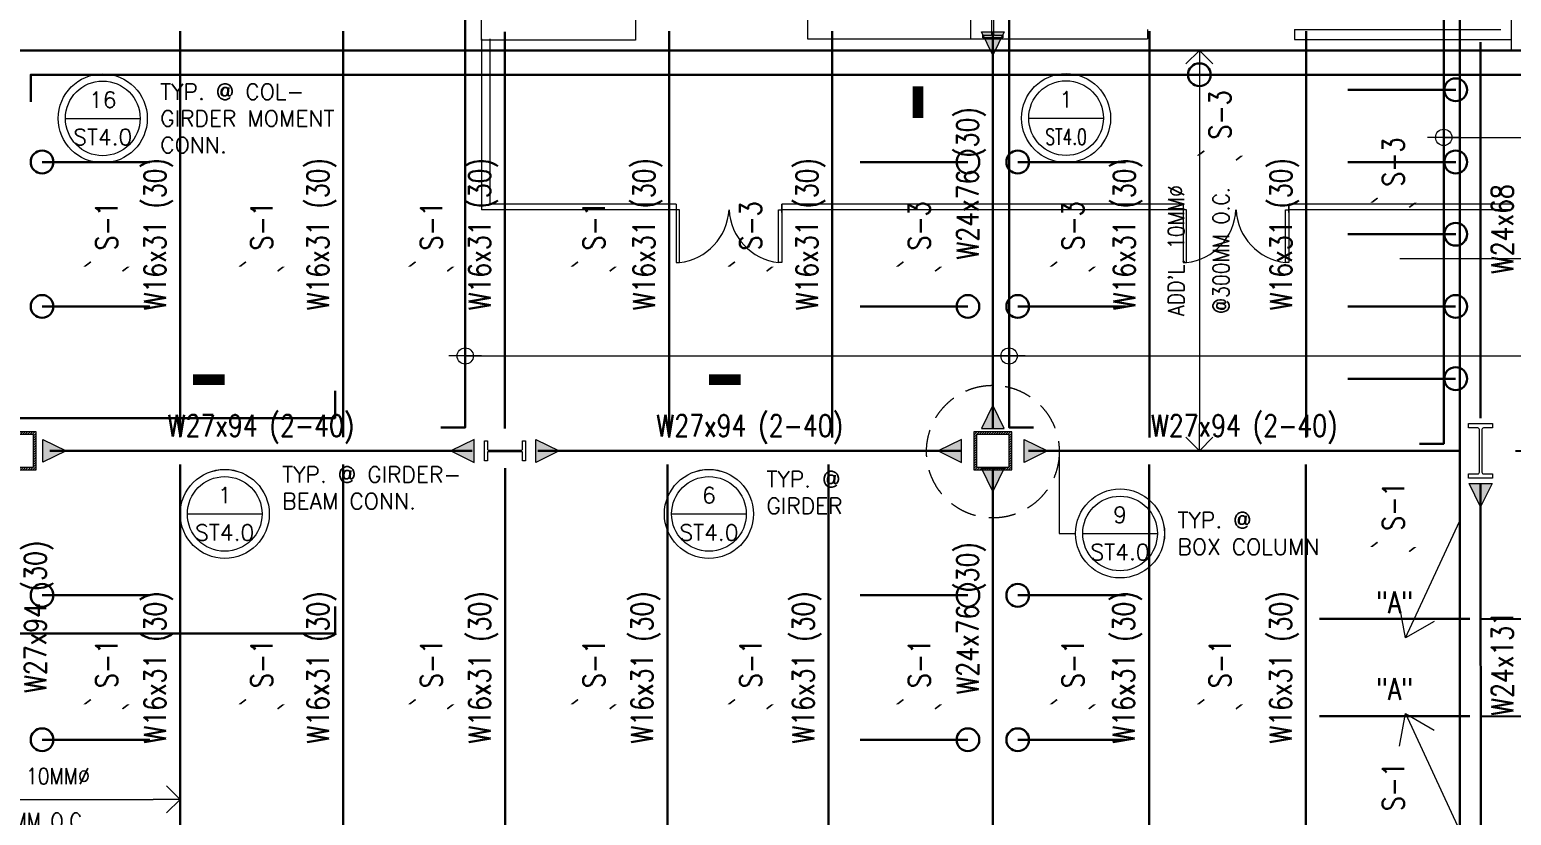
# Model space of a CAD drawing. Header units: millimetres. Extents: x 1120934 to 1315742, y -16030 to 119854.
# Drawn here: x 1164123 to 1191459, y 30747 to 45254 of the extents above; entities that cross this region are included whole.
import ezdxf
from ezdxf.enums import TextEntityAlignment as Align

# ---------------------------------------------------------------- set-up
doc = ezdxf.new("R2010")
doc.units = ezdxf.units.MM
doc.header["$MEASUREMENT"] = 0
doc.linetypes.add('DASHED', pattern=[0.75, 0.5, -0.25])
doc.layers.get('0').update_dxf_attribs({"lineweight": 0})
for name, color, linetype, lineweight in [('A_ARCHITECTURAL BACKGROUND', 251, 'Continuous', 5), ('HATCH', 8, 'Continuous', 5), ('S-ANNO-DIMS', 252, 'Continuous', 5), ('S-ANNO-MARK', 2, 'Continuous', 9), ('S-ANNO-NPLT', 7, 'Continuous', 9), ('S-Anno-Symb', 143, 'Continuous', 15), ('S-BEAM', 5, 'Continuous', 30), ('S-BRACE', 2, 'Continuous', 9), ('S-BRACING', 1, 'Continuous', 18), ('S-COLS', 2, 'Continuous', 20), ('S-CONN', 1, 'Continuous', 9), ('S_COL', 2, 'Continuous', 20), ('S_DRB', 4, 'Continuous', 30), ('SPOT DET.', 1, 'Continuous', 20)]:
    doc.layers.add(name, color=color, linetype=linetype, lineweight=lineweight)
doc.styles.add('1', font='simplex.shx', dxfattribs={"width": 0.85, "height": 300})
doc.styles.add('ARIALNW', font='ARIALN.TTF')
doc.styles.add('ROMANSX', font='ROMANS.shx', dxfattribs={"height": 0.09375})
doc.styles.add('SIMPLEX', font='SIMPLEX.shx', dxfattribs={"width": 0.8, "height": 400})
doc.dimstyles.new('DIM 200', dxfattribs={"dimtxt": 0.36, "dimasz": 0.2, "dimexe": 0.1, "dimexo": 0, "dimgap": 0.08, "dimtad": 1, "dimlfac": 2, "dimrnd": 0.005, "dimzin": 1, "dimdsep": 46, "dimtxsty": 'ARIALNW', "dimcen": 0.09, "dimclrd": 6, "dimclre": 6, "dimclrt": 13, "dimadec": 0, "dimazin": 0, "dimtfac": 1, "dimtofl": 0, "dimtmove": 2, "dimatfit": 3, "dimfxl": 1, "dimtolj": 1, "dimtzin": 0, "dimarcsym": 0})
doc.dimstyles.new('DIM_100', dxfattribs={"dimtxt": 400, "dimasz": 2, "dimexe": 100, "dimexo": 250, "dimgap": 250, "dimtad": 1, "dimdec": 0, "dimrnd": 1, "dimzin": 1, "dimdsep": 46, "dimtxsty": '1', "dimblk1": 'ESCADIM_ARW', "dimblk2": 'ESCADIM_ARW', "dimsah": 1, "dimcen": 50, "dimclrd": 256, "dimclre": 256, "dimclrt": 52, "dimazin": 0, "dimtfac": 1, "dimtdec": 0, "dimtofl": 0, "dimtmove": 0, "dimatfit": 3, "dimldrblk": 'ESCADIM_ARW', "dimfxl": 1, "dimtolj": 1, "dimtzin": 0, "dimarcsym": 0})
doc.dimstyles.new('DIM_200', dxfattribs={"dimtxt": 400, "dimasz": 2, "dimexe": 200, "dimexo": 200, "dimgap": 200, "dimtad": 1, "dimdec": 0, "dimrnd": 1, "dimzin": 1, "dimdsep": 46, "dimtxsty": 'SIMPLEX', "dimblk1": 'ESCADIM_ARW', "dimblk2": 'ESCADIM_ARW', "dimsah": 1, "dimcen": 50, "dimclrd": 251, "dimclre": 251, "dimclrt": 52, "dimazin": 0, "dimtfac": 1, "dimtdec": 0, "dimtofl": 0, "dimtmove": 0, "dimatfit": 3, "dimldrblk": 'ESCADIM_ARW', "dimfxl": 1, "dimtolj": 1, "dimtzin": 0, "dimarcsym": 0})
doc.dimstyles.new('ESCA', dxfattribs={"dimtxt": 300, "dimasz": 1, "dimexe": 100, "dimexo": 100, "dimgap": 100, "dimtad": 1, "dimdec": 0, "dimrnd": 1, "dimdsep": 46, "dimtxsty": '1', "dimblk1": 'ESCADIM_ARW', "dimblk2": 'ESCADIM_ARW', "dimsah": 1, "dimcen": 50, "dimclrd": 256, "dimclre": 256, "dimclrt": 52, "dimadec": 0, "dimazin": 0, "dimtfac": 1, "dimtdec": 0, "dimtofl": 0, "dimtmove": 0, "dimatfit": 3, "dimldrblk": 'ESCADIM_ARW', "dimfxl": 1, "dimtolj": 1, "dimtzin": 0, "dimarcsym": 0})

# ---------------------------------------------------------------- blocks, each defined once
blk = doc.blocks.new('4F COLUMN LAYOUT')
at = {"layer": 'HATCH', "ltscale": 0.05}
h = blk.add_hatch(dxfattribs=at)
h.set_pattern_fill('ANSI31', color=256, scale=250, style=0)
h.set_pattern_definition([(45, (-1164892.262, 18523.98), (-22.0970869, 22.0970869), [])])
h.paths.add_polyline_path([(16700, 39700), (17300, 39700), (17300, 40300), (16700, 40300)], flags=16)
h.paths.add_polyline_path([(16650, 39650), (17350, 39650), (17350, 40350), (16650, 40350)])
h = blk.add_hatch(dxfattribs=at)
h.set_pattern_fill('ANSI31', color=256, scale=250, style=0)
h.set_pattern_definition([(45, (-1146892.262, 18523.98), (-22.0970869, 22.0970869), [])])
h.paths.add_polyline_path([(34700, 39700), (35300, 39700), (35300, 40300), (34700, 40300)], flags=16)
h.paths.add_polyline_path([(34650, 39650), (35350, 39650), (35350, 40350), (34650, 40350)])
at = {"layer": 'S-COLS', "ltscale": 0.5, "elevation": 0}
for points in [[(16650, 39650), (17350, 39650), (17350, 40350), (16650, 40350)], [(16700, 39700), (17300, 39700), (17300, 40300), (16700, 40300)], [(34650, 39650), (35350, 39650), (35350, 40350), (34650, 40350)], [(34700, 39700), (35300, 39700), (35300, 40300), (34700, 40300)]]:
    blk.add_lwpolyline(points, close=True, dxfattribs=at)
at = {"layer": 'S_COL', "ltscale": 0.05, "elevation": 0}
blk.add_lwpolyline([(35000, 47624), (34817, 47624), (34817, 47677), (34967, 47677, 0.414214), (34985, 47695), (34985, 48305, 0.414214), (34967, 48323), (34817, 48323), (34817, 48376), (35183, 48376), (35183, 48323), (35033, 48323, 0.414214), (35015, 48305), (35015, 47695, 0.414214), (35033, 47677), (35183, 47677), (35183, 47624), (35000, 47624)], format="xyb", dxfattribs=at)
at = {"layer": 'S_COL', "ltscale": 0.05}
for points in [[(44000, 40506), (44221, 40506), (44221, 40424), (44052, 40424, 0.414214), (44023, 40395), (44023, 39605, 0.414214), (44052, 39576), (44221, 39576), (44221, 39494), (43779, 39494), (43779, 39576), (43948, 39576, 0.414214), (43977, 39605), (43977, 40395, 0.414214), (43948, 40424), (43779, 40424), (43779, 40506), (44000, 40506)], [(25624, 40000), (25624, 40183), (25677, 40183), (25677, 40033, 0.414214), (25695, 40015), (26305, 40015, 0.414214), (26323, 40033), (26323, 40183), (26376, 40183), (26376, 39817), (26323, 39817), (26323, 39967, 0.414214), (26305, 39985), (25695, 39985, 0.414214), (25677, 39967), (25677, 39817), (25624, 39817), (25624, 40000)]]:
    blk.add_lwpolyline(points, format="xyb", dxfattribs=at)
blk = doc.blocks.new('Bubble')
at = {"layer": 'S-ANNO-NPLT'}
blk.add_circle((0, 0), 0.2608, dxfattribs=at)
at = {"layer": 'S-Anno-Symb', "color": 0}
blk.add_line((-0.2188, 0), (0.2188, 0), dxfattribs=at)
blk.add_circle((0, 0), 0.2188, dxfattribs=at)
at = {"layer": 'S-Anno-Symb', "style": 'ROMANSX'}
for tag, p in [('1', (0, 0.1094)), ('S1', (0, -0.1094))]:
    blk.add_attdef(tag, text='', height=0.0937, dxfattribs=at).set_placement(p, align=Align.MIDDLE_CENTER)
at = {"layer": 'S-Anno-Symb', "style": 'ROMANSX', "width": 1.018385, "flags": 8}
blk.add_attdef('LONG', text='', height=0.0937, dxfattribs=at).set_placement((-0.1796, -0.1249), (0.1796, -0.1249), align=Align.FIT)
blk = doc.blocks.new('4F PLAN2')
at = {"layer": 'A_ARCHITECTURAL BACKGROUND', "ltscale": 10}
for p, q in [((1172459, 45056, 0), (1172459, 54061, 0)), ((1191459, 44864, 0), (1191459, 54053, 0)), ((1181478, 51864, 0), (1181478, 45098, 0)), ((1175303, 46292, 0), (1175303, 45056, 0)), ((1184745, 45254, 0), (1184745, 45082, 0)), ((1187461, 45253, 0), (1191263, 45253, 0)), ((1187461, 45253, 0), (1187461, 45072, 0)), ((1172459, 45082, 0), (1172459, 41929, 0)), ((1175303, 45056, 0), (1172459, 45056, 0)), ((1172610, 45082, 0), (1172610, 42029, 0)), ((1187461, 45072, 0), (1191459, 45072, 0)), ((1176049, 41929, 0), (1172459, 41929, 0)), ((1176049, 42029, 0), (1172610, 42029, 0)), ((1176049, 42029, 0), (1176049, 41879, 0)), ((1176049, 41929, 0), (1176049, 40952, 0)), ((1176114, 41929, 0), (1176049, 41929, 0)), ((1176114, 40952, 0), (1176114, 41929, 0)), ((1177938, 40952, 0), (1177938, 41929, 0)), ((1177938, 41929, 0), (1178003, 41929, 0)), ((1185402, 42029, 0), (1178003, 42029, 0)), ((1185402, 42029, 0), (1178003, 42029, 0)), ((1178003, 41879, 0), (1178003, 42029, 0)), ((1178003, 42029, 0), (1178003, 41879, 0)), ((1185402, 41929, 0), (1178003, 41929, 0)), ((1185402, 41929, 0), (1178003, 41929, 0)), ((1178003, 41929, 0), (1178003, 40952, 0)), ((1185402, 42029, 0), (1185402, 41879, 0)), ((1185402, 41929, 0), (1185402, 40952, 0)), ((1185467, 41929, 0), (1185402, 41929, 0)), ((1185467, 40952, 0), (1185467, 41929, 0)), ((1187291, 40952, 0), (1187291, 41929, 0)), ((1187291, 41929, 0), (1187356, 41929, 0)), ((1191459, 42029, 0), (1187356, 42029, 0)), ((1187356, 41879, 0), (1187356, 42029, 0)), ((1187356, 42029, 0), (1187356, 41879, 0)), ((1191459, 41929, 0), (1187356, 41929, 0)), ((1187356, 41929, 0), (1187356, 40952, 0)), ((1176049, 40952, 0), (1176114, 40952, 0)), ((1178003, 40952, 0), (1177938, 40952, 0)), ((1185402, 40952, 0), (1185467, 40952, 0)), ((1187356, 40952, 0), (1187291, 40952, 0))]:
    blk.add_line(p, q, dxfattribs=at)
at = {"layer": 'A_ARCHITECTURAL BACKGROUND', "ltscale": 0.5}
for p, q in [((1178475, 46933, 0), (1178475, 45082, 0)), ((1178475, 45082, 0), (1184745, 45082, 0))]:
    blk.add_line(p, q, dxfattribs=at)
at = {"layer": 'A_ARCHITECTURAL BACKGROUND', "linetype": 'ByBlock', "lineweight": 13, "ltscale": 0.5}
for centre, start, end in [((1175991, 41981, 0), 276.8071, 357.1428), ((1178061, 41981, 0), 182.8572, 263.1929), ((1185344, 41981, 0), 276.8071, 357.1428), ((1187414, 41981, 0), 182.8572, 263.1929)]:
    blk.add_arc(centre, 1036, start, end, dxfattribs=at)
blk = doc.blocks.new('ESCADIM_ARW')
at = {"color": 7}
blk.add_line((-150, 0), (150, 0), dxfattribs=at)
blk.add_circle((0, 0), 75, dxfattribs=at)
blk = doc.blocks.new('*D25')
at = {"layer": 'Defpoints', "color": 0, "ltscale": 0.05, "transparency": 16777216}
for p in [(1190693, 32576, 0), (1197449, 32576), (1191335, 29476, 0)]:
    blk.add_point(p, dxfattribs=at)
at = {"layer": 'S-ANNO-DIMS', "color": 251, "lineweight": -2, "ltscale": 0.05, "transparency": 16777216}
for p, q in [((1190893, 32576), (1197649, 32576)), ((1197449, 29478), (1197449, 32574)), ((1191535, 29476), (1197649, 29476))]:
    blk.add_line(p, q, dxfattribs=at)
at = {"layer": 'S-ANNO-DIMS', "color": 251, "lineweight": -2, "ltscale": 0.05, "transparency": 16777216, "xscale": 2, "yscale": 2, "zscale": 2}
for p, rotation in [((1197449, 32576), 90), ((1197449, 29476), 270)]:
    blk.add_blockref('ESCADIM_ARW', p, dxfattribs=dict(at, rotation=rotation))
at = {"layer": 'S-ANNO-DIMS', "color": 52, "ltscale": 0.05, "transparency": 16777216, "insert": (1197049, 31026), "char_height": 400, "attachment_point": 5, "rotation": 90, "style": 'SIMPLEX'}
blk.add_mtext('\\A1;3100', dxfattribs=at)
blk = doc.blocks.new('*D26')
at = {"layer": 'Defpoints', "color": 0, "ltscale": 0.05, "transparency": 16777216}
for p in [(1190693, 34376, 0), (1190693, 32576, 0), (1197449, 32576)]:
    blk.add_point(p, dxfattribs=at)
at = {"layer": 'S-ANNO-DIMS', "color": 251, "lineweight": -2, "ltscale": 0.05, "transparency": 16777216}
for p, q in [((1190893, 34376), (1197649, 34376)), ((1197449, 34374), (1197449, 32578)), ((1190893, 32576), (1197649, 32576))]:
    blk.add_line(p, q, dxfattribs=at)
at = {"layer": 'S-ANNO-DIMS', "color": 251, "lineweight": -2, "ltscale": 0.05, "transparency": 16777216, "xscale": 2, "yscale": 2, "zscale": 2}
for p, rotation in [((1197449, 34376), 90), ((1197449, 32576), 270)]:
    blk.add_blockref('ESCADIM_ARW', p, dxfattribs=dict(at, rotation=rotation))
at = {"layer": 'S-ANNO-DIMS', "color": 52, "ltscale": 0.05, "transparency": 16777216, "insert": (1197049, 33476), "char_height": 400, "attachment_point": 5, "rotation": 90, "style": 'SIMPLEX'}
blk.add_mtext('\\A1;1800', dxfattribs=at)
blk = doc.blocks.new('*D27')
at = {"layer": 'Defpoints', "color": 0, "ltscale": 0.05, "transparency": 16777216}
for p in [(1191335, 37476, 0), (1190693, 34376, 0), (1197449, 34376)]:
    blk.add_point(p, dxfattribs=at)
at = {"layer": 'S-ANNO-DIMS', "color": 251, "lineweight": -2, "ltscale": 0.05, "transparency": 16777216}
for p, q in [((1191535, 37476), (1197649, 37476)), ((1197449, 37474), (1197449, 34378)), ((1190893, 34376), (1197649, 34376))]:
    blk.add_line(p, q, dxfattribs=at)
at = {"layer": 'S-ANNO-DIMS', "color": 251, "lineweight": -2, "ltscale": 0.05, "transparency": 16777216, "xscale": 2, "yscale": 2, "zscale": 2}
for p, rotation in [((1197449, 37476), 90), ((1197449, 34376), 270)]:
    blk.add_blockref('ESCADIM_ARW', p, dxfattribs=dict(at, rotation=rotation))
at = {"layer": 'S-ANNO-DIMS', "color": 52, "ltscale": 0.05, "transparency": 16777216, "insert": (1197049, 35926), "char_height": 400, "attachment_point": 5, "rotation": 90, "style": 'SIMPLEX'}
blk.add_mtext('\\A1;3100', dxfattribs=at)
blk = doc.blocks.new('_Open90')
at = {"color": 0, "linetype": 'ByBlock', "lineweight": -2}
for p, q in [((0, 0), (-1, 0)), ((-0.5, 0.5), (0, 0)), ((0, 0), (-0.5, -0.5))]:
    blk.add_line(p, q, dxfattribs=at)
blk = doc.blocks.new('*D44')
at = {"lineweight": -2, "ltscale": 0.5, "transparency": 16777216}
blk.add_line((14759, 33565, 0), (19508, 33565, 0), dxfattribs=at)
at = {"layer": 'Defpoints', "color": 0, "ltscale": 0.5, "transparency": 16777216}
for p in [(14259, 33565, 0), (20008, 33565, 0), (20008, 33565, 0)]:
    blk.add_point(p, dxfattribs=at)
at = {"lineweight": -2, "ltscale": 0.5, "transparency": 16777216, "xscale": 500, "yscale": 500, "zscale": 500, "rotation": 180}
blk.add_blockref('_Open90', (14259, 33565, 0), dxfattribs=at)
at = {"lineweight": -2, "ltscale": 0.5, "transparency": 16777216, "xscale": 500, "yscale": 500, "zscale": 500}
blk.add_blockref('_Open90', (20008, 33565, 0), dxfattribs=at)
at = {"color": 52, "ltscale": 0.5, "transparency": 16777216, "char_height": 300, "attachment_point": 5, "style": '1'}
for s, insert in [("\\A1;ADD'L. 10MM%%C", (17133, 33994, 0)), ('\\A1;@300MM O.C. ', (17133, 33165, 0))]:
    blk.add_mtext(s, dxfattribs=dict(at, insert=insert))
blk = doc.blocks.new('*D45')
at = {"lineweight": -2, "ltscale": 0.5, "transparency": 16777216}
blk.add_line((38812, 46895), (38812, 40501), dxfattribs=at)
at = {"layer": 'Defpoints', "color": 0, "ltscale": 0.5, "transparency": 16777216}
for p in [(38812, 47395, 0), (38812, 40001, 0), (38812, 40001)]:
    blk.add_point(p, dxfattribs=at)
at = {"lineweight": -2, "ltscale": 0.5, "transparency": 16777216, "xscale": 500, "yscale": 500, "zscale": 500}
for p, rotation in [((38812, 47395), 90), ((38812, 40001), 270)]:
    blk.add_blockref('_Open90', p, dxfattribs=dict(at, rotation=rotation))
at = {"color": 52, "ltscale": 0.5, "transparency": 16777216, "char_height": 300, "attachment_point": 5, "rotation": 90, "style": '1'}
for s, insert in [("\\A1;ADD'L. 10MM%%C", (38383, 43698)), ('\\A1;@300MM O.C. ', (39212, 43698))]:
    blk.add_mtext(s, dxfattribs=dict(at, insert=insert))
blk = doc.blocks.new('4F FRAMING LAYOUT2')
at = {"layer": 'S-CONN'}
for points in [[(1181681, 45213), (1181892, 44784), (1182102, 45213)], [(1181681, 37890), (1181892, 38319), (1182102, 37890)], [(1164369, 37268), (1164798, 37478), (1164369, 37688)], [(1172322, 37264), (1171893, 37475), (1172322, 37685)], [(1173464, 37264), (1173893, 37475), (1173464, 37685)], [(1181313, 37264), (1180884, 37475), (1181313, 37685)], [(1182473, 37264), (1182902, 37475), (1182473, 37685)], [(1181682, 37155), (1181893, 36726), (1182103, 37155)], [(1190681, 36871), (1190892, 36442), (1191102, 36871)]]:
    blk.add_hatch(color=256, dxfattribs=at).paths.add_polyline_path(points)
at = {"layer": 'S-BEAM'}
for p, q in [((1166901, 45225, 0), (1166901, 37727, 0)), ((1169909, 45225, 0), (1169909, 37727, 0)), ((1172892, 45213, 0), (1172892, 37890, 0)), ((1175924, 45225, 0), (1175924, 37726, 0)), ((1178930, 45225, 0), (1178930, 37726, 0)), ((1181892, 45213, 0), (1181892, 37890, 0)), ((1184783, 45225, 0), (1184783, 37725, 0)), ((1187675, 45225, 0), (1187675, 37724, 0)), ((1190892, 38083, 0), (1190892, 45021, 0)), ((1164498, 37478, 0), (1172286, 37475, 0)), ((1181320, 37475, 0), (1173498, 37476, 0)), ((1182552, 37475, 0), (1190511, 37476, 0)), ((1166901, 37227, 0), (1166901, 29728, 0)), ((1169909, 37227, 0), (1169909, 29727, 0)), ((1175889, 37226, 0), (1175889, 29727, 0)), ((1178861, 37226, 0), (1178861, 29726, 0)), ((1184775, 37225, 0), (1184775, 29725, 0)), ((1187668, 37224, 0), (1187668, 29725, 0)), ((1172893, 29857, 0), (1172893, 37155, 0)), ((1181893, 29857, 0), (1181893, 37155, 0)), ((1190893, 30143, 0), (1190892, 36871, 0)), ((1187918, 34376, 0), (1190693, 34376, 0)), ((1187918, 32576, 0), (1190693, 32576, 0))]:
    blk.add_line(p, q, dxfattribs=at)
at = {"layer": 'S-CONN', "color": 1, "elevation": 0}
for points in [[(1182102, 45213), (1181892, 44784), (1181681, 45213), (1182103, 45213)], [(1182102, 37890), (1181892, 38319), (1181681, 37890), (1182103, 37890)], [(1164369, 37688), (1164798, 37478), (1164369, 37268), (1164369, 37689)], [(1172322, 37685), (1171893, 37475), (1172322, 37264), (1172322, 37686)], [(1173464, 37685), (1173893, 37475), (1173464, 37264), (1173464, 37686)], [(1181313, 37685), (1180884, 37475), (1181313, 37264), (1181313, 37686)], [(1182473, 37685), (1182902, 37475), (1182473, 37264), (1182473, 37686)], [(1182103, 37155), (1181893, 36726), (1181682, 37155), (1182104, 37155)], [(1191102, 36871), (1190892, 36442), (1190681, 36871), (1191103, 36871)]]:
    blk.add_lwpolyline(points, dxfattribs=at)
at = {"layer": 'S-BRACE', "ltscale": 0.5}
for points in [[(1189503, 34022, 0), (1190505, 36174, 0)], [(1189503, 32626, 0), (1190505, 30475, 0)]]:
    blk.add_leader(points, dimstyle='DIM 200', override={"dimasz": 500, "dimtad": 0, "dimclrd": 2, "dimldrblk": 'Open90', "dimfxl": 0.18}, dxfattribs=at)
blk = doc.blocks.new("ADD' L BARS")
at = {"layer": 'S_DRB'}
for p, q in [((41550, 46666.4, 0), (43539.6, 46666.4, 0)), ((41549.9, 45333.2, 0), (43539.5, 45333.2, 0)), ((41549.7, 43999.9, 0), (43539.3, 43999.9, 0)), ((41549.6, 42666.6, 0), (43539.2, 42666.6, 0)), ((41549.4, 41333.3, 0), (43539, 41333.3, 0))]:
    blk.add_line(p, q, dxfattribs=at)
at = {"layer": 'S_DRB', "color": 4, "elevation": 0}
for points in [[(24817.1, 40432.8), (25267.1, 40432.8), (25267.1, 55606.9), (24817.1, 55606.9)], [(35750, 40432.8), (35300, 40432.8), (35300, 55606.9), (35750, 55606.9)], [(42870.3, 40132.8), (43320.3, 40132.8), (43319, 55306.9), (42869, 55306.9)], [(46351.2, 46894.5), (46351.2, 47394.5), (6014.4, 47394.5), (6014.4, 46894.5)], [(46001.2, 46444.5), (46001.2, 46944.5), (17250, 46944.5), (17250, 46444.5)], [(22866.9, 41106.8), (22866.9, 40606.8), (6414.9, 40606.8), (6414.9, 41106.8)], [(22866.9, 37126.5), (22866.9, 36626.5), (6649.7, 36626.5), (6649.7, 37126.5)]]:
    blk.add_lwpolyline(points, dxfattribs=at)
at = {"layer": 'S_DRB'}
for centre in [(38811.8, 46944.5, 0), (43539.6, 46666.4, 0), (43539.5, 45333.2, 0), (43539.3, 43999.9, 0), (43539.2, 42666.6, 0), (43539, 41333.3, 0)]:
    blk.add_circle(centre, 210.4, dxfattribs=at)
at = {"ltscale": 0.5}
dim = blk.add_linear_dim(base=(38811.8, 40001.4, 0), p1=(38811.8, 47394.5, 0), p2=(38811.8, 40001.4, 0), angle=270, text="ADD'L. 10MM%%C\\X@300MM O.C. ", dimstyle='DIM_100', override={"dimasz": 500, "dimexo": 100, "dimblk1": 'Open90', "dimblk2": 'Open90', "dimse1": 1, "dimse2": 1}, dxfattribs=at)
dim.commit()
dim.dimension.update_dxf_attribs({"geometry": '*D45', "text_midpoint": (38811.8, 43697.9, 0)})
dim = blk.add_linear_dim(base=(20008.5, 33565.1, 0), p1=(14258.5, 33565.1, 0), p2=(20008.5, 33565.1, 0), text="ADD'L. 10MM%%C\\X@300MM O.C. ", dimstyle='DIM_100', override={"dimasz": 500, "dimexo": 100, "dimblk1": 'Open90', "dimblk2": 'Open90', "dimse1": 1, "dimse2": 1}, dxfattribs=at)
dim.commit()
dim.dimension.update_dxf_attribs({"geometry": '*D44', "text_midpoint": (17133.5, 33565.1, 0)})
at = {"layer": 'S-ANNO-DIMS', "color": 4}
for points in [[(43319.1, 45788.1, 0), (47743.9, 45788.1, 0)], [(25267.1, 41752.5, 0), (47743.9, 41752.5, 0)], [(35300, 41752.5, 0), (47743.9, 41752.5, 0)]]:
    blk.add_leader(points, dimstyle='ESCA', override={"dimasz": 2, "dimtad": 0, "dimfxl": 0.0625}, dxfattribs=at)

msp = doc.modelspace()

# ---------------------------------------------------------------- linework, layer by layer
at = {"layer": 'S-ANNO-MARK'}
for points, elevation in [([(1185794.19786, 43016.34889, 29.99952, 29.99952, 0), (1185681.15353, 42929.34776, 0, 0, 0), (1186490.73108, 42929.34776, 29.99952, 29.99952, 0), (1186377.68675, 42842.34662, 0, 0, 0)], 0), ([(1165251.58867, 40966.78065, 29.99952, 29.99952, 0), (1165138.54434, 40879.77952, 0, 0, 0), (1165948.12189, 40879.77952, 29.99952, 29.99952, 0), (1165835.07756, 40792.77838, 0, 0, 0)], 0), ([(1168113.20818, 40966.78065, 29.99952, 29.99952, 0), (1168000.16385, 40879.77952, 0, 0, 0), (1168809.7414, 40879.77952, 29.99952, 29.99952, 0), (1168696.69708, 40792.77838, 0, 0, 0)], -0.00001), ([(1171243.12852, 40966.78065, 29.99952, 29.99952, 0), (1171130.08419, 40879.77952, 0, 0, 0), (1171939.66174, 40879.77952, 29.99952, 29.99952, 0), (1171826.61741, 40792.77838, 0, 0, 0)], 0.00001), ([(1174240.07233, 40966.78065, 29.99952, 29.99952, 0), (1174127.028, 40879.77952, 0, 0, 0), (1174936.60555, 40879.77952, 29.99952, 29.99952, 0), (1174823.56122, 40792.77838, 0, 0, 0)], 0), ([(1177135.32997, 40966.98422, 29.99952, 29.99952, 0), (1177022.28564, 40879.98309, 0, 0, 0), (1177831.86319, 40879.98309, 29.99952, 29.99952, 0), (1177718.81886, 40792.98195, 0, 0, 0)], -0.00001), ([(1180243.12852, 40966.78065, 29.99952, 29.99952, 0), (1180130.08419, 40879.77952, 0, 0, 0), (1180939.66174, 40879.77952, 29.99952, 29.99952, 0), (1180826.61741, 40792.77838, 0, 0, 0)], 0.00001), ([(1183079.41899, 40966.78065, 29.99952, 29.99952, 0), (1182966.37466, 40879.77952, 0, 0, 0), (1183775.95221, 40879.77952, 29.99952, 29.99952, 0), (1183662.90788, 40792.77838, 0, 0, 0)], 0.00002), ([(1188990.11539, 35790.05075, 29.99952, 29.99952, 0), (1188877.07106, 35703.04961, 0, 0, 0), (1189686.64861, 35703.04961, 29.99952, 29.99952, 0), (1189573.60429, 35616.04848, 0, 0, 0)], -0.00001), ([(1165251.58867, 32886.22341, 29.99952, 29.99952, 0), (1165138.54434, 32799.22228, 0, 0, 0), (1165948.12189, 32799.22228, 29.99952, 29.99952, 0), (1165835.07756, 32712.22115, 0, 0, 0)], 0), ([(1168113.20818, 32886.22341, 29.99952, 29.99952, 0), (1168000.16385, 32799.22228, 0, 0, 0), (1168809.7414, 32799.22228, 29.99952, 29.99952, 0), (1168696.69708, 32712.22115, 0, 0, 0)], -0.00001), ([(1171243.12852, 32886.22341, 29.99952, 29.99952, 0), (1171130.08419, 32799.22228, 0, 0, 0), (1171939.66174, 32799.22228, 29.99952, 29.99952, 0), (1171826.61741, 32712.22115, 0, 0, 0)], 0.00001), ([(1174240.07233, 32886.22341, 29.99952, 29.99952, 0), (1174127.028, 32799.22228, 0, 0, 0), (1174936.60555, 32799.22228, 29.99952, 29.99952, 0), (1174823.56122, 32712.22115, 0, 0, 0)], 0), ([(1177135.32997, 32886.42698, 29.99952, 29.99952, 0), (1177022.28564, 32799.42585, 0, 0, 0), (1177831.86319, 32799.42585, 29.99952, 29.99952, 0), (1177718.81886, 32712.42472, 0, 0, 0)], -0.00001), ([(1180243.12852, 32886.22341, 29.99952, 29.99952, 0), (1180130.08419, 32799.22228, 0, 0, 0), (1180939.66174, 32799.22228, 29.99952, 29.99952, 0), (1180826.61741, 32712.22115, 0, 0, 0)], 0.00001), ([(1183079.41899, 32886.22341, 29.99952, 29.99952, 0), (1182966.37466, 32799.22228, 0, 0, 0), (1183775.95221, 32799.22228, 29.99952, 29.99952, 0), (1183662.90788, 32712.22115, 0, 0, 0)], 0.00002), ([(1185794.19786, 32886.22341, 29.99952, 29.99952, 0), (1185681.15353, 32799.22228, 0, 0, 0), (1186490.73108, 32799.22228, 29.99952, 29.99952, 0), (1186377.68675, 32712.22115, 0, 0, 0)], 0)]:
    msp.add_lwpolyline(points, format="xyseb", dxfattribs=dict(at, elevation=elevation))
at = {"layer": 'S-ANNO-NPLT'}
for centre in [(1165471.87473, 43614.94081, -0.00001), (1167722.08853, 36312.31403, -0.00001), (1176655.27473, 36312.31403, 0), (1184239.56975, 35951.31803, 0)]:
    msp.add_circle(centre, 821.36597, dxfattribs=at)
at = {"layer": 'S-Anno-Symb', "linetype": 'ByBlock'}
msp.add_line((1194918.67126, 41021.39928, 0), (1189401.65538, 41021.39928, 0), dxfattribs=at)
for points, elevation in [([(1165471.87473, 44436.30678, 0, 0, 0), (1165471.87473, 46789.18817, 196.07256, 196.07256, 0), (1164883.65705, 46789.18817, 0, 0, 0)], 0), ([(1189401.65538, 41021.39928, 0, 0, 0), (1189401.65538, 46098.63872, 196.07256, 196.07256, 0), (1189989.87306, 46098.63872, 0, 0, 0)], 0), ([(1182421.96221, 43619.71684, 0, 0, 0), (1180511.10725, 43619.71684, 196.07256, 196.07256, 0), (1180511.10725, 44207.93452, 0, 0, 0)], 0), ([(1167722.08853, 37133.68, 0, 0, 0), (1167722.08853, 38789.18817, 196.07256, 196.07256, 0), (1167133.87085, 38789.18817, 0, 0, 0)], -0.00001), ([(1176655.27473, 37133.68, 0, 0, 0), (1176655.27473, 38789.18817, 196.07256, 196.07256, 0), (1177243.49241, 38789.18817, 0, 0, 0)], 0)]:
    msp.add_lwpolyline(points, format="xyseb", dxfattribs=dict(at, elevation=elevation))
at = {"layer": 'S-BRACING', "ltscale": 1000, "elevation": 0}
msp.add_lwpolyline([(1183118.20377, 37462.4261), (1183118.20377, 35951.31803), (1183418.20377, 35951.31803)], dxfattribs=at)
at = {"layer": 'S-COLS', "elevation": 0.00001}
msp.add_lwpolyline([(1188991.65365, 42144.89262, 29.99952, 29.99952, 0), (1188878.60932, 42057.89148, 0, 0, 0), (1189688.18687, 42057.89148, 29.99952, 29.99952, 0), (1189575.14255, 41970.89035, 0, 0, 0)], format="xyseb", dxfattribs=at)
at = {"layer": 'S_DRB'}
for p, q in [((1166342.2624, 42809.35323, -0.00001), (1164352.62942, 42809.35323, -0.00001)), ((1179442.2624, 42809.35323, 0), (1181431.89539, 42809.35323, 0)), ((1184342.2624, 42809.35323, 0), (1182352.62942, 42809.35323, 0)), ((1166342.2624, 40142.68657, -0.00001), (1164352.62942, 40142.68657, -0.00001)), ((1179442.2624, 40142.68657, 0), (1181431.89539, 40142.68657, 0)), ((1184342.2624, 40142.68657, 0), (1182352.62942, 40142.68657, 0)), ((1166342.2624, 34809.35323, -0.00001), (1164352.62942, 34809.35323, -0.00001)), ((1179442.2624, 34809.35323, 0.00001), (1181431.89539, 34809.35323, 0.00001)), ((1184342.2624, 34809.35323, 0.00001), (1182352.62942, 34809.35323, 0.00001)), ((1166342.2624, 32142.68657, -0.00001), (1164352.62942, 32142.68657, -0.00001)), ((1179442.2624, 32142.68657, 0.00001), (1181431.89539, 32142.68657, 0.00001)), ((1184342.2624, 32142.68657, 0.00001), (1182352.62942, 32142.68657, 0.00001))]:
    msp.add_line(p, q, dxfattribs=at)
at = {"layer": 'S_DRB', "color": 4}
for points, elevation in [([(1190061.2824, 9469.66256), (1190511.2824, 9469.66256), (1190511.2824, 53082.92387), (1190061.2824, 53082.92387)], 0), ([(1193243.50631, 44370.52839), (1193243.50631, 44870.52839), (1152906.69778, 44870.52839), (1152906.69778, 44370.52839)], -0.00001)]:
    msp.add_lwpolyline(points, dxfattribs=dict(at, elevation=elevation))
at = {"layer": 'S_DRB'}
for centre in [(1164352.62942, 42809.35323, -0.00001), (1181431.89539, 42809.35323, 0), (1182352.62942, 42809.35323, 0), (1164352.62942, 40142.68657, -0.00001), (1181431.89539, 40142.68657, 0), (1182352.62942, 40142.68657, 0), (1164352.62942, 34809.35323, -0.00001), (1181431.89539, 34809.35323, 0.00001), (1182352.62942, 34809.35323, 0.00001), (1164352.62942, 32142.68657, -0.00001), (1181431.89539, 32142.68657, 0.00001), (1182352.62942, 32142.68657, 0.00001)]:
    msp.add_circle(centre, 210.36702, dxfattribs=at)
at = {"layer": 'SPOT DET.', "linetype": 'DASHED', "ltscale": 1000}
msp.add_circle((1181893.67525, 37462.4261, 0), 1224.52852, dxfattribs=at)

# ---------------------------------------------------------------- block references
at = {"layer": 'A_ARCHITECTURAL BACKGROUND'}
msp.add_blockref('4F PLAN2', (0, 0), dxfattribs=at)
at = {"layer": 'S-ANNO-DIMS'}
msp.add_blockref('4F FRAMING LAYOUT2', (0, 0), dxfattribs=at)
at = {"layer": 'S-Anno-Symb', "xscale": 3149.760000000242, "yscale": 3149.760000000242, "zscale": 3149.760000000242}
for p, values in [((1165471.87473, 43614.94081, -0.00001), {'1': '16', 'S1': 'ST4.0'}), ((1167722.08853, 36312.31403, -0.00001), {'1': '1', 'S1': 'ST4.0'}), ((1176655.27473, 36312.31403, 0), {'1': '6', 'S1': 'ST4.0'}), ((1184239.56975, 35951.31803, 0), {'1': '9', 'S1': 'ST4.0'})]:
    msp.add_blockref('Bubble', p, dxfattribs=at).add_auto_attribs(values)
at = {"layer": 'S-Anno-Symb'}
ref = msp.add_blockref('Bubble', (1183243.32818, 43619.71684, 0), dxfattribs=dict(at, xscale=3149.760000000242, yscale=3149.760000000242, zscale=3149.760000000242))
ref.add_attrib('1', '1', dxfattribs={"height": 295.29, "style": 'ROMANSX'}).set_placement((1183243.32818, 43964.22184, 0), align=Align.MIDDLE_CENTER)
ref.add_attrib('S1', 'ST4.0', dxfattribs={"height": 295.29, "style": 'ROMANSX', "width": 0.7}).set_placement((1183243.32818, 43275.21184, 0), align=Align.MIDDLE_CENTER)
at = {"layer": 'S-BRACE'}
msp.add_blockref("ADD' L BARS", (1146892.2624, -2523.9801, 0), dxfattribs=at)
at = {"layer": 'S-COLS'}
msp.add_blockref('4F COLUMN LAYOUT', (1146892.2624, -2523.9801, 0), dxfattribs=at)

# ---------------------------------------------------------------- texts
at = {"layer": 'S-ANNO-DIMS', "color": 52, "char_height": 400, "attachment_point": 5, "rotation": 90, "style": 'SIMPLEX'}
for s, insert in [('\\A1;\\pxqc;S-3', (1186085.94231, 43679.34776, 0)), ('\\A1;{\\W0.8;W24x76 (30)}', (1181492.2624, 42415.34978, -0.00001)), ('\\A1;\\pxqc;{\\W0.8;S-3}', (1189283.3981, 42807.89148, 0.00001)), ('\\A1;{\\W0.8;W16x31 (30)}', (1166500.72255, 41476.69344, -0.00001)), ('\\A1;{\\W0.8;W16x31 (30)}', (1169509.1827, 41476.69344, -0.00001)), ('\\A1;{\\W0.8;W16x31 (30)}', (1172492.2624, 41476.69344, 0)), ('\\A1;{\\W0.8;W16x31 (30)}', (1175523.93056, 41476.69344, -0.00001)), ('\\A1;{\\W0.8;W16x31 (30)}', (1178530.21827, 41476.69344, -0.00001)), ('\\A1;{\\W0.8;W16x31 (30)}', (1184383.3981, 41476.69344, 0)), ('\\A1;{\\W0.8;W16x31 (30)}', (1187274.53379, 41476.69344, -0.00001)), ('\\A1;\\pxqc;{\\W0.8;S-1}', (1165543.33312, 41629.77952, 0)), ('\\A1;\\pxqc;{\\W0.8;S-1}', (1168404.95263, 41629.77952, -0.00001)), ('\\A1;\\pxqc;{\\W0.8;S-1}', (1171534.87297, 41629.77952, 0.00001)), ('\\A1;\\pxqc;{\\W0.8;S-1}', (1174531.81677, 41629.77952, 0)), ('\\A1;\\pxqc;S-3', (1177427.07442, 41629.98309, -0.00001)), ('\\A1;\\pxqc;S-3', (1180534.87297, 41629.77952, 0.00001)), ('\\A1;\\pxqc;S-3', (1183371.16344, 41629.77952, 0.00002)), ('\\A1;\\pxqc;{\\W0.8;S-1}', (1189281.85984, 36453.04961, -0.00001)), ('\\A1;{\\W0.8;W27x94 (30)}', (1164292.2624, 34412.92907, -0.00001)), ('\\A1;{\\W0.8;W24x76 (30)}', (1181492.2624, 34384.47677, 0.00001)), ('\\A1;{\\W0.8;W16x31 (30)}', (1166500.72255, 33477.5676, 0)), ('\\A1;{\\W0.8;W16x31 (30)}', (1169509.1827, 33477.5676, 0)), ('\\A1;{\\W0.8;W16x31 (30)}', (1172493.35232, 33477.5676, 0)), ('\\A1;{\\W0.8;W16x31 (30)}', (1175489.20621, 33477.5676, 0)), ('\\A1;{\\W0.8;W16x31 (30)}', (1178460.76955, 33477.5676, 0)), ('\\A1;{\\W0.8;W16x31 (30)}', (1184374.92032, 33477.5676, -0.00001)), ('\\A1;{\\W0.8;W16x31 (30)}', (1187268.38076, 33477.5676, -0.00001)), ('\\A1;{\\W0.8;W24x131}', (1191292.08651, 33552.94387, 0)), ('\\A1;\\pxqc;{\\W0.8;S-1}', (1165543.33312, 33549.22228, 0)), ('\\A1;\\pxqc;{\\W0.8;S-1}', (1168404.95263, 33549.22228, -0.00001)), ('\\A1;\\pxqc;{\\W0.8;S-1}', (1171534.87297, 33549.22228, 0.00001)), ('\\A1;\\pxqc;{\\W0.8;S-1}', (1174531.81677, 33549.22228, 0)), ('\\A1;\\pxqc;{\\W0.8;S-1}', (1177427.07442, 33549.42585, -0.00001)), ('\\A1;\\pxqc;{\\W0.8;S-1}', (1180534.87297, 33549.22228, 0.00001)), ('\\A1;\\pxqc;{\\W0.8;S-1}', (1183371.16344, 33549.22228, 0.00002)), ('\\A1;\\pxqc;{\\W0.8;S-1}', (1186085.94231, 33549.22228, 0)), ('\\A1;\\pxqc;{\\W0.8;S-1}', (1189281.52303, 31276.21588, -0.00001))]:
    msp.add_mtext(s, dxfattribs=dict(at, insert=insert))
at = {"layer": 'S-ANNO-DIMS', "color": 52, "char_height": 400, "attachment_point": 5, "style": 'SIMPLEX'}
for s, insert in [('\\A1;{\\W0.8;W27x94 (2-40)}', (1168392.2624, 37876.86242, -0.00001)), ('\\A1;{\\W0.8;W27x94 (2-40)}', (1177408.88256, 37875.77814, -0.00001)), ('\\A1;{\\W0.8;W27x94 (2-40)}', (1186531.75062, 37875.80655, -0.00001)), ('\\A1;{\\W0.8;"A"}', (1189305.70203, 34677.64822, -0.00001)), ('\\A1;{\\W0.8;"A"}', (1189305.70203, 33077.64822, -0.00001))]:
    msp.add_mtext(s, dxfattribs=dict(at, insert=insert))
at = {"layer": 'S-Anno-Symb', "char_height": 295.29, "width": 6780.3427625, "attachment_point": 4, "style": 'ROMANSX'}
for s, insert in [('TYP. @ COL-\\PGIRDER MOMENT\\PCONN.', (1166532.58338, 43614.94081, -0.00001)), ('TYP. @ GIRDER-\\PBEAM CONN.', (1168782.79717, 36792.71361, -0.00001)), ('TYP. @ \\PGIRDER', (1177716.4207, 36706.37403, 0)), ('TYP. @\\PBOX COLUMN', (1185300.71572, 35951.31803, 0))]:
    msp.add_mtext(s, dxfattribs=dict(at, insert=insert))
at = {"layer": 'S-COLS', "color": 52, "insert": (1191291.54155, 41569.71109, -0.00001), "char_height": 400, "attachment_point": 5, "rotation": 90, "style": 'SIMPLEX'}
msp.add_mtext('\\A1;{\\W0.8;W24x68}', dxfattribs=at)

# ---------------------------------------------------------------- dimensions: what is measured, and where the dimension line sits
at = {"layer": 'S-ANNO-DIMS', "ltscale": 0.05}
for base, p1, p2, angle, picture, middle in [((1197448.54064, 34376.0199, 0), (1191334.63382, 37476.0199, 0), (1190693.02331, 34376.0199, -0.00001), 270, '*D27', (1197048.54064, 35926.0199, 0)), ((1197448.54064, 32576.0199, 0), (1190693.02331, 34376.0199, -0.00001), (1190693.02331, 32576.0199, -0.00001), 270, '*D26', (1197048.54064, 33476.0199, 0)), ((1197448.54064, 32576.0199, 0), (1191334.63382, 29476.0199, 0), (1190693.02331, 32576.0199, -0.00001), 90, '*D25', (1197048.54064, 31026.0199, 0))]:
    dim = msp.add_linear_dim(base=base, p1=p1, p2=p2, angle=angle, dimstyle='DIM_200', dxfattribs=at)
    dim.commit()
    dim.dimension.update_dxf_attribs({"geometry": picture, "text_midpoint": middle})

doc.saveas('drawing.dxf')
